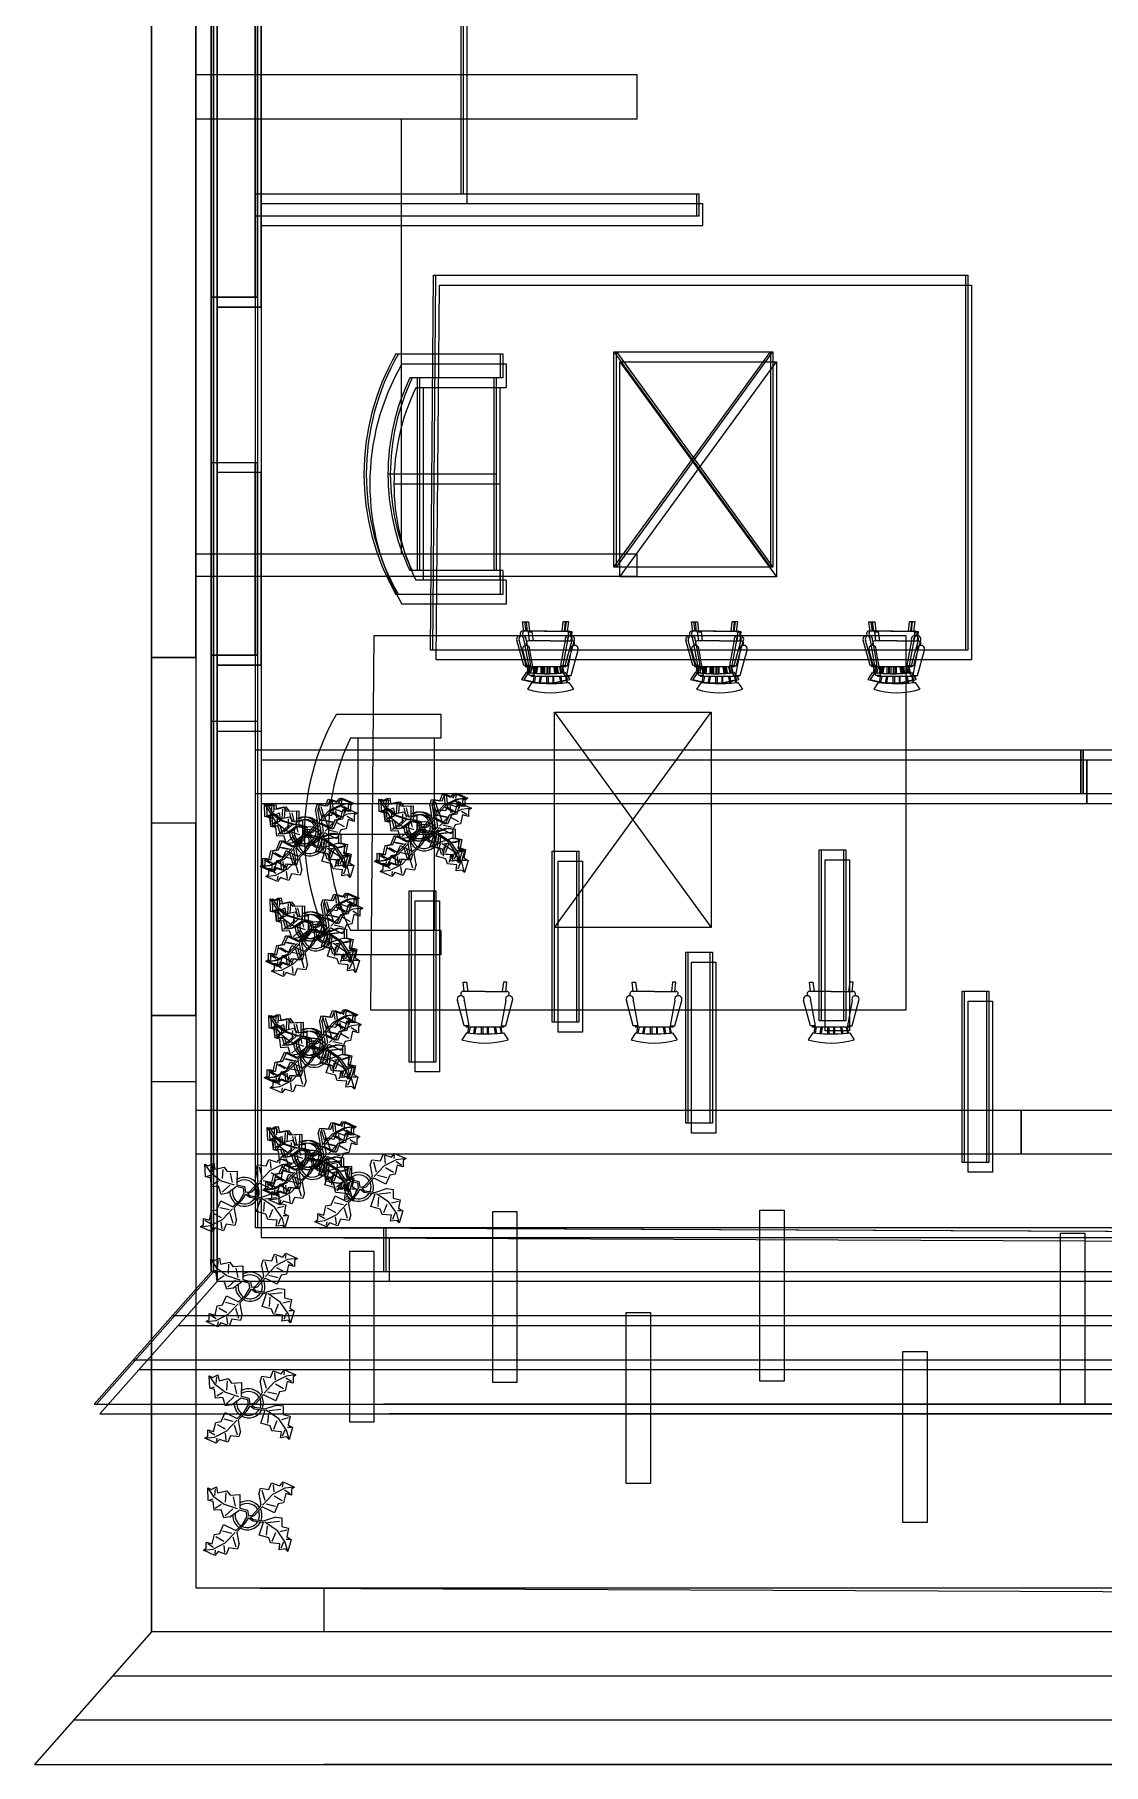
# Model space of a CAD drawing. Header units: inches. Extents: x -3340 to 11630, y -237 to 1425.
# Drawn here: x -60.6 to 133, y 836.6 to 1150.1 of the extents above; entities that cross this region are included whole.
import ezdxf

# ---------------------------------------------------------------- set-up
doc = ezdxf.new("R2010")
doc.units = ezdxf.units.IN
doc.header["$MEASUREMENT"] = 0

# ---------------------------------------------------------------- blocks, each defined once
blk = doc.blocks.new('Chair - Rocking')
at = {"linetype": 'Continuous'}
for p, q in [((-9, -7.5), (-12, -18.49999)), ((-8, -4.5), (-10, -1.5)), ((-7, -7.5), (-9, -7.5)), ((-9, -18.49999), (-7, -7.5)), ((-8.23428, -6.99939), (-8.3093, -7.47958)), ((-8.23041, -7), (8.23915, -7)), ((-7.5, -4.5), (-7, -7)), ((-6.5, -7), (-7.02225, -4.43)), ((-4.5, -7), (-4.96674, -4.19951)), ((-4, -7), (-4.40532, -4.16272)), ((-1.5, -4.05012), (-1.5, -7)), ((-1, -7), (-1, -4.05012)), ((1, -7), (1, -4.04655)), ((1.5, -4.05012), (1.5, -7)), ((4, -7), (4.40187, -4.18694)), ((4.5, -7), (4.96761, -4.19437)), ((6.5, -7), (7, -4.4057)), ((7.5, -4.5), (7, -7)), ((7, -7.5), (9, -7.5)), ((9, -18.49999), (7, -7.5)), ((8, -4.5), (10, -1.5)), ((8.31071, -7.48854), (8.23449, -7.00073)), ((9, -7.5), (12, -18.49999)), ((-10.36644, -20.64523), (-10.5, -21.49999)), ((-9, -22.49999), (-9.5, -26.49999)), ((0, -22.49999), (-9.5, -22.49999)), ((-8, -26.49999), (-7.5, -22.49999)), ((0, -22.49999), (9.5, -22.49999)), ((8, -26.49999), (7.5, -22.49999)), ((9, -22.49999), (9.5, -26.49999)), ((10.5, -21.49999), (10.3575, -20.58798)), ((-9.5, -26.49999), (-8, -26.49999)), ((9.5, -26.49999), (8, -26.49999))]:
    blk.add_line(p, q, dxfattribs=at)
for centre, radius, start, end in [((0, -34.08333), 34.08333, 72.93847, 107.0615), ((0, -68.25004), 64.25, 93.92211, 97.15267), ((0, -68.25004), 64.25, 82.84733, 93.92211), ((-10.5, -18.99999), 1.58114, 161.5651, 18.43495), ((-9.5, -21.49999), 1, 180, 270), ((10.5, -18.99999), 1.58114, 161.5651, 18.43495), ((9.5, -21.49999), 1, 270, 0)]:
    blk.add_arc(centre, radius, start, end, dxfattribs=at)
blk = doc.blocks.new('Sofa - Roundback Loveseat 5 ft.')
at = {"linetype": 'Continuous'}
for p, q in [((0, -32.44198), (0, -5.99998)), ((-24, -33.99998), (-24, -11.46958)), ((24.00004, -33.99998), (24.00004, -11.46958)), ((-23.9998, -13.38178), (23.99986, -13.38178)), ((-24, -32.44198), (24.00004, -32.44198))]:
    blk.add_line(p, q, dxfattribs=at)
for points in [[(-24, -33.99998), (-30, -33.99998), (-30, -7.99998)], [(30.00004, -7.99998), (30.00004, -33.99998), (24.00004, -33.99998)]]:
    blk.add_lwpolyline(points, dxfattribs=at)
for centre, radius, start, end in [((0, -60.24998), 60.24998, 60.13715, 119.8628), ((0, -61.38438), 55.38444, 64.32083, 115.6792)]:
    blk.add_arc(centre, radius, start, end, dxfattribs=at)
blk = doc.blocks.new('Plant - Rubber or Philodendron')
at = {"linetype": 'Continuous'}
for p, q in [((-16.2005, 11.4774), (-13.9899, 8.1064)), ((-16.2005, 11.4774), (-14.8639, 10.7964)), ((-16.0159, 6.3329), (-16.2005, 11.4774)), ((-14.8639, 10.7964), (-12.6195, 11.8975)), ((-13.9899, 8.1064), (-9.5434, 4.7185)), ((-13.3174, 8.325), (-13.0735, 11.0065)), ((-12.6195, 11.8975), (-12.1909, 9.4345)), ((-12.1909, 9.4345), (-8.3829, 10.3)), ((-8.8369, 9.409), (-9.0894, 5.6095)), ((-8.3829, 10.3), (-7.0549, 8.501)), ((-7.0549, 8.501), (-3.0284, 8.6941)), ((-4.8529, 4.012), (-5.7184, 7.82)), ((-3.0284, 8.6941), (-3.0709, 3.1041)), ((4.6914, 8.8812), (5.3859, 11.2828)), ((4.6914, 8.8812), (5.5014, 4.4831)), ((5.3859, 11.2828), (8.8871, 10.7908)), ((5.9878, 10.4842), (7.1971, 6.3869)), ((10.3916, 8.7942), (6.2847, 4.4028)), ((8.8871, 10.7908), (9.9809, 13.4933)), ((9.9809, 13.4933), (13.3837, 12.301)), ((15.3859, 11.3055), (10.3916, 8.7942)), ((10.5828, 12.6946), (10.8893, 9.7953)), ((14.2977, 6.1031), (10.9934, 7.9956)), ((13.3837, 12.301), (14.68, 13.9039)), ((14.5816, 13.2037), (14.3848, 11.8033)), ((14.68, 13.9039), (19.3848, 11.8146)), ((15.7909, 9.1065), (14.8995, 5.3044)), ((15.2875, 10.6053), (17.5907, 9.2105)), ((19.3848, 11.8146), (15.3859, 11.3055)), ((18.1925, 8.4119), (15.7909, 9.1065)), ((19.3848, 11.8146), (18.1868, 10.9119)), ((18.1868, 10.9119), (18.1925, 8.4119)), ((-14.0069, 5.8704), (-16.0159, 6.3329)), ((-15.3434, 6.5514), (-13.9984, 6.9884)), ((-13.5868, 2.2894), (-14.0069, 5.8704)), ((-10.6784, 2.491), (-13.5868, 2.2894)), ((-13.1329, 3.1804), (-10.6614, 4.727)), ((-9.5858, -0.8715), (-10.6784, 2.491)), ((-9.5434, 4.7185), (-4.1917, 2.9888)), ((-9.1318, 0.0195), (-5.9793, 2.9025)), ((-7.1228, -0.443), (-3.5248, 2.2131)), ((-3.5248, 2.2131), (-3.3011, 2.4355)), ((-3.3011, 2.4355), (-0.5306, 1.7947)), ((-3.0709, 3.1041), (0.0797, 2.3163)), ((-0.5306, 1.7947), (-0.2255, -0.5527)), ((-0.5306, 1.7947), (-0.5306, 1.7947)), ((0.0797, 2.3163), (0.4866, -0.031)), ((0.4866, -0.031), (2.1141, 0.2298)), ((2.1141, 0.2298), (5.4346, 3.9146)), ((6.1032, 3.6844), (2.8262, -0.031)), ((5.4346, 3.9146), (5.5014, 4.4831)), ((11.1089, 1.1958), (6.1032, 3.6844)), ((7.7005, 4.8881), (11.5025, 3.9967)), ((12.7005, 4.8994), (11.1089, 1.1958)), ((14.8995, 5.3044), (12.7005, 4.8994)), ((-11.3237, -7.2629), (-9.7321, -3.5593)), ((-6.3237, -7.2516), (-10.1257, -6.3602)), ((-9.7321, -3.5593), (-4.7264, -6.0479)), ((-7.1228, -0.443), (-9.5858, -0.8715)), ((-9.0148, -11.1577), (-4.9047, -6.8122)), ((-2.019, -3.6148), (-4.7264, -6.0479)), ((-4.1246, -6.8466), (-4.0579, -6.2781)), ((-3.3146, -11.2447), (-4.1246, -6.8466)), ((-4.0579, -6.2781), (-0.9375, -3.1608)), ((-2.019, -3.6148), (-0.2255, -0.5527)), ((-0.9375, -3.1608), (0.5883, -0.8135)), ((0.5883, -0.8135), (2.2447, -2.0916)), ((2.8262, -0.031), (1.3003, -0.5527)), ((1.3003, -0.5527), (2.4193, -1.4655)), ((2.2447, -2.0916), (6.7108, -2.6626)), ((2.4193, -1.4655), (6.895, -2.1175)), ((4.943, -7.9659), (6.7108, -2.6626)), ((11.6605, -0.5413), (6.895, -2.1175)), ((12.3677, -6.1981), (7.219, -2.6772)), ((8.125, -4.0768), (7.7715, -7.9659)), ((8.3544, -2.7453), (13.1973, -2.1704)), ((10.2463, -10.4408), (11.6605, -6.9053)), ((11.6605, -0.5413), (14.1354, -0.8948)), ((15.5496, -10.7943), (12.3677, -6.1981)), ((16.2567, -5.8446), (13.4283, -6.5517)), ((14.1354, -0.8948), (14.1354, -4.4304)), ((14.1354, -4.4304), (16.9638, -5.1375)), ((16.9638, -5.1375), (16.2567, -8.673)), ((-18.008, -14.1781), (-16.8101, -13.2754)), ((-18.008, -14.1781), (-14.0091, -13.669)), ((-13.3032, -16.2674), (-18.008, -14.1781)), ((-16.8157, -10.7754), (-14.4141, -11.4699)), ((-16.8101, -13.2754), (-16.8157, -10.7754)), ((-13.9107, -12.9688), (-16.2139, -11.574)), ((-14.4141, -11.4699), (-13.5228, -7.6679)), ((-14.0091, -13.669), (-9.0148, -11.1577)), ((-13.5228, -7.6679), (-11.3237, -7.2629)), ((-13.2048, -15.5672), (-13.008, -14.1668)), ((-12.921, -8.4665), (-9.6166, -10.359)), ((-9.206, -15.0581), (-9.5126, -12.1588)), ((-7.5103, -13.1543), (-8.6042, -15.8568)), ((-4.0092, -13.6463), (-7.5103, -13.1543)), ((-4.611, -12.8477), (-5.8203, -8.7504)), ((-3.3146, -11.2447), (-4.0092, -13.6463)), ((8.8321, -9.0266), (4.943, -7.9659)), ((9.5392, -11.1479), (8.8321, -9.0266)), ((13.4283, -11.5015), (9.5392, -11.1479)), ((13.0748, -13.9763), (13.4283, -11.5015)), ((15.5496, -13.6228), (13.0748, -13.9763)), ((14.8425, -10.7943), (13.7819, -13.2692)), ((16.6103, -14.6834), (15.5496, -10.7943)), ((16.6103, -14.6834), (15.5496, -13.6228)), ((17.3174, -9.7337), (15.9032, -9.7337)), ((16.2567, -8.673), (18.0245, -9.7337)), ((18.0245, -9.7337), (16.6103, -14.6834)), ((-12.0069, -14.6645), (-13.3032, -16.2674)), ((-8.6042, -15.8568), (-12.0069, -14.6645))]:
    blk.add_line(p, q, dxfattribs=at)
for centre, radius, start, end in [((0.0308, 0.1664), 6, 178.6147, 235.1169), ((0.0308, 0.1664), 5, 168.1647, 238.6725), ((0, 0), 6.1275, 34.37569, 120.1028), ((-0.0601, -0.2075), 5.2461, 33.82192, 124.9414), ((-0.2664, 0.1682), 5.2775, 338.4094, 20.03007), ((-0.098, 0.1364), 6.1288, 341.2017, 26.09184), ((-0.0234, 0.3825), 6.1492, 242.5812, 331.2714), ((-0.1102, 0.4886), 5.2883, 247.3711, 327.472)]:
    blk.add_arc(centre, radius, start, end, dxfattribs=at)

msp = doc.modelspace()

# ---------------------------------------------------------------- linework, layer by layer
for p, q in [((-28.59, 1425.02, 120), (-28.59, 925.88, 120)), ((-28.16, 1425.02, 112.18), (-28.16, 925.88, 112.18)), ((-27.51, 1423.24, 120), (-27.51, 924.1, 120)), ((-20.59, 1417.02, 120), (-20.59, 1020.47, 120)), ((-20.16, 1417.02, 112.18), (-20.16, 1020.47, 112.18)), ((-19.51, 1415.24, 120), (-19.51, 1018.68, 120)), ((-39.36, 1359.73), (-39.36, 860.59)), ((-39.36, 1359.73, 120), (-39.36, 860.59, 120)), ((-39.36, 1359.73, 240), (-39.36, 860.59, 240)), ((-31.36, 1351.73), (-31.36, 955.18)), ((-31.36, 1351.73, 120), (-31.36, 955.18, 120)), ((-31.36, 1351.73, 240), (-31.36, 955.18, 240)), ((16.63, 1200.14, 120), (16.63, 1121.26, 120)), ((17.05, 1200.14, 112.18), (17.05, 1121.26, 112.18)), ((17.7, 1198.36, 120), (17.7, 1119.48, 120)), ((-31.36, 1142.85), (48.61, 1142.85)), ((-31.36, 1142.85, 120), (48.61, 1142.85, 120)), ((-31.36, 1142.85, 240), (48.61, 1142.85, 240)), ((48.61, 1134.85), (48.61, 1142.85)), ((48.61, 1134.85, 120), (48.61, 1142.85, 120)), ((48.61, 1134.85, 240), (48.61, 1142.85, 240)), ((-31.36, 1134.85), (48.61, 1134.85)), ((-31.36, 1134.85, 120), (48.61, 1134.85, 120)), ((-31.36, 1134.85, 240), (48.61, 1134.85, 240)), ((5.85, 1134.85), (5.85, 1055.97)), ((5.85, 1134.85, 120), (5.85, 1055.97, 120)), ((5.85, 1134.85, 240), (5.85, 1055.97, 240)), ((-20.59, 1121.26, 120), (59.38, 1121.26, 120)), ((-20.16, 1121.26, 112.18), (59.81, 1121.26, 112.18)), ((-19.51, 1119.48, 120), (60.45, 1119.48, 120)), ((59.38, 1117.26, 120), (59.38, 1121.26, 120)), ((59.81, 1117.26, 112.18), (59.81, 1121.26, 112.18)), ((60.45, 1115.48, 120), (60.45, 1119.48, 120)), ((-20.59, 1117.26, 120), (59.38, 1117.26, 120)), ((-20.16, 1117.26, 112.18), (59.81, 1117.26, 112.18)), ((-19.51, 1115.48, 120), (60.45, 1115.48, 120)), ((11.13, 1038.55, 120), (11.71, 1106.48, 120)), ((11.55, 1038.55, 112.18), (12.13, 1106.48, 112.18)), ((11.71, 1106.48, 120), (108.04, 1106.48, 120)), ((12.13, 1106.48, 112.18), (108.46, 1106.48, 112.18)), ((12.2, 1036.77, 120), (12.78, 1104.69, 120)), ((12.78, 1104.69, 120), (109.11, 1104.69, 120)), ((108.04, 1106.48, 120), (108.04, 1038.55, 120)), ((108.46, 1106.48, 112.18), (108.46, 1038.55, 112.18)), ((109.11, 1104.69, 120), (109.11, 1036.77, 120)), ((-20.59, 1102.5, 120), (-28.59, 1102.5, 120)), ((-20.16, 1102.5, 112.18), (-28.16, 1102.5, 112.18)), ((-19.51, 1100.71, 120), (-27.51, 1100.71, 120)), ((44.38, 1092.6, 120), (72.74, 1053.58, 120)), ((44.38, 1053.58, 120), (72.74, 1092.6, 120)), ((44.81, 1092.6, 112.18), (73.16, 1053.58, 112.18)), ((44.81, 1053.58, 112.18), (73.16, 1092.6, 112.18)), ((45.46, 1090.82, 120), (73.81, 1051.8, 120)), ((45.46, 1051.8, 120), (73.81, 1090.82, 120)), ((-20.59, 1072.5, 120), (-28.59, 1072.5, 120)), ((-20.16, 1072.5, 112.18), (-28.16, 1072.5, 112.18)), ((-19.51, 1070.71, 120), (-27.51, 1070.71, 120)), ((-31.36, 1055.97), (48.61, 1055.97)), ((-31.36, 1055.97, 120), (48.61, 1055.97, 120)), ((-31.36, 1055.97, 240), (48.61, 1055.97, 240)), ((48.61, 1051.97), (48.61, 1055.97)), ((48.61, 1051.97, 120), (48.61, 1055.97, 120)), ((48.61, 1051.97, 240), (48.61, 1055.97, 240)), ((-31.36, 1051.97), (48.61, 1051.97)), ((-31.36, 1051.97, 120), (48.61, 1051.97, 120)), ((-31.36, 1051.97, 240), (48.61, 1051.97, 240)), ((0.36, 973.26), (0.94, 1041.18)), ((0.36, 973.26, 120), (0.94, 1041.18, 120)), ((0.36, 973.26, 240), (0.94, 1041.18, 240)), ((0.94, 1041.18), (97.27, 1041.18)), ((0.94, 1041.18, 120), (97.27, 1041.18, 120)), ((0.94, 1041.18, 240), (97.27, 1041.18, 240)), ((97.27, 1041.18), (97.27, 973.26)), ((97.27, 1041.18, 120), (97.27, 973.26, 120)), ((97.27, 1041.18, 240), (97.27, 973.26, 240)), ((108.04, 1038.55, 120), (11.13, 1038.55, 120)), ((108.46, 1038.55, 112.18), (11.55, 1038.55, 112.18)), ((-31.36, 1037.21), (-39.36, 1037.21)), ((-31.36, 1037.21, 120), (-39.36, 1037.21, 120)), ((-31.36, 1037.21, 240), (-39.36, 1037.21, 240)), ((-20.59, 1037.6, 120), (-28.59, 1037.6, 120)), ((-20.16, 1037.6, 112.18), (-28.16, 1037.6, 112.18)), ((-19.51, 1035.81, 120), (-27.51, 1035.81, 120)), ((109.11, 1036.77, 120), (12.2, 1036.77, 120)), ((-20.59, 1025.6, 120), (-28.59, 1025.6, 120)), ((-20.16, 1025.6, 112.18), (-28.16, 1025.6, 112.18)), ((33.61, 1027.31), (61.97, 988.29)), ((33.61, 988.29), (61.97, 1027.31)), ((33.61, 1027.31, 120), (61.97, 988.29, 120)), ((33.61, 988.29, 120), (61.97, 1027.31, 120)), ((33.61, 1027.31, 240), (61.97, 988.29, 240)), ((33.61, 988.29, 240), (61.97, 1027.31, 240)), ((-19.51, 1023.81, 120), (-27.51, 1023.81, 120)), ((-20.59, 1020.47, 120), (128.93, 1020.47, 120)), ((-20.16, 1020.47, 112.18), (129.35, 1020.47, 112.18)), ((128.93, 1020.47, 120), (128.93, 1012.47, 120)), ((129.35, 1020.47, 112.18), (129.35, 1012.47, 112.18)), ((-19.51, 1018.68, 120), (130, 1018.68, 120)), ((130, 1018.68, 120), (130, 1010.68, 120)), ((-20.59, 1012.47, 120), (-20.59, 933.88, 120)), ((128.93, 1012.47, 120), (-20.59, 1012.47, 120)), ((-20.16, 1012.47, 112.18), (-20.16, 933.88, 112.18)), ((129.35, 1012.47, 112.18), (-20.16, 1012.47, 112.18)), ((-19.51, 1010.68, 120), (-19.51, 932.1, 120)), ((130, 1010.68, 120), (-19.51, 1010.68, 120)), ((-31.36, 1007.21), (-39.36, 1007.21)), ((-31.36, 1007.21, 120), (-39.36, 1007.21, 120)), ((-31.36, 1007.21, 240), (-39.36, 1007.21, 240)), ((-31.36, 972.31), (-39.36, 972.31)), ((-31.36, 972.31, 120), (-39.36, 972.31, 120)), ((-31.36, 972.31, 240), (-39.36, 972.31, 240)), ((97.27, 973.26), (0.36, 973.26)), ((97.27, 973.26, 120), (0.36, 973.26, 120)), ((97.27, 973.26, 240), (0.36, 973.26, 240)), ((-31.36, 960.31), (-39.36, 960.31)), ((-31.36, 960.31, 120), (-39.36, 960.31, 120)), ((-31.36, 960.31, 240), (-39.36, 960.31, 240)), ((-31.36, 955.18), (118.16, 955.18)), ((-31.36, 955.18, 120), (118.16, 955.18, 120)), ((-31.36, 955.18, 240), (118.16, 955.18, 240)), ((118.16, 955.18), (118.16, 947.18)), ((118.16, 955.18, 120), (118.16, 947.18, 120)), ((118.16, 955.18, 240), (118.16, 947.18, 240)), ((-31.36, 947.18), (-31.36, 868.59)), ((118.16, 947.18), (-31.36, 947.18)), ((-31.36, 947.18, 120), (-31.36, 868.59, 120)), ((118.16, 947.18, 120), (-31.36, 947.18, 120)), ((-31.36, 947.18, 240), (-31.36, 868.59, 240)), ((118.16, 947.18, 240), (-31.36, 947.18, 240)), ((-20.59, 933.88, 120), (2.62, 933.88, 120)), ((-20.16, 933.88, 112.18), (3.04, 933.88, 112.18)), ((-19.51, 932.1, 120), (3.69, 932.1, 120)), ((2.62, 933.88, 120), (2.62, 925.88, 120)), ((2.62, 933.88, 120), (203.41, 933.88, 120)), ((3.04, 933.88, 112.18), (3.04, 925.88, 112.18)), ((3.04, 933.88, 112.18), (203.83, 933.88, 112.18)), ((3.69, 932.1, 120), (3.69, 924.1, 120)), ((3.69, 932.1, 120), (204.48, 932.1, 120)), ((-28.59, 925.88, 120), (-49.79, 901.88, 120)), ((-28.16, 925.88, 112.18), (-49.37, 901.88, 112.18)), ((2.62, 925.88, 120), (-28.59, 925.88, 120)), ((3.04, 925.88, 112.18), (-28.16, 925.88, 112.18)), ((203.41, 925.88, 120), (2.62, 925.88, 120)), ((203.83, 925.88, 112.18), (3.04, 925.88, 112.18)), ((-27.51, 924.1, 120), (-48.72, 900.1, 120)), ((3.69, 924.1, 120), (-27.51, 924.1, 120)), ((204.48, 924.1, 120), (3.69, 924.1, 120)), ((203.41, 917.88, 120), (-35.65, 917.88, 120)), ((203.83, 917.88, 112.18), (-35.23, 917.88, 112.18)), ((204.48, 916.1, 120), (-34.58, 916.1, 120)), ((211.41, 909.88, 120), (-42.72, 909.88, 120)), ((211.83, 909.88, 112.18), (-42.3, 909.88, 112.18)), ((212.48, 908.1, 120), (-41.65, 908.1, 120)), ((-49.79, 901.88, 120), (2.62, 901.88, 120)), ((-49.37, 901.88, 112.18), (3.04, 901.88, 112.18)), ((-48.72, 900.1, 120), (3.69, 900.1, 120)), ((219.41, 901.88, 120), (2.62, 901.88, 120)), ((219.83, 901.88, 112.18), (3.04, 901.88, 112.18)), ((220.48, 900.1, 120), (3.69, 900.1, 120)), ((-31.36, 868.59), (-8.15, 868.59)), ((-31.36, 868.59, 120), (-8.15, 868.59, 120)), ((-31.36, 868.59, 240), (-8.15, 868.59, 240)), ((-8.15, 868.59), (-8.15, 860.59)), ((-8.15, 868.59), (192.64, 868.59)), ((-8.15, 868.59, 120), (-8.15, 860.59, 120)), ((-8.15, 868.59, 120), (192.64, 868.59, 120)), ((-8.15, 868.59, 240), (-8.15, 860.59, 240)), ((-8.15, 868.59, 240), (192.64, 868.59, 240)), ((-39.36, 860.59), (-60.56, 836.59)), ((-39.36, 860.59, 120), (-60.56, 836.59, 120)), ((-39.36, 860.59, 240), (-60.56, 836.59, 240)), ((-8.15, 860.59), (-39.36, 860.59)), ((-8.15, 860.59, 120), (-39.36, 860.59, 120)), ((-8.15, 860.59, 240), (-39.36, 860.59, 240)), ((192.64, 860.59), (-8.15, 860.59)), ((192.64, 860.59, 120), (-8.15, 860.59, 120)), ((192.64, 860.59, 240), (-8.15, 860.59, 240)), ((192.64, 852.59), (-46.42, 852.59)), ((192.64, 852.59, 120), (-46.42, 852.59, 120)), ((192.64, 852.59, 240), (-46.42, 852.59, 240)), ((200.64, 844.59), (-53.49, 844.59)), ((200.64, 844.59, 120), (-53.49, 844.59, 120)), ((200.64, 844.59, 240), (-53.49, 844.59, 240)), ((-60.56, 836.59), (-8.15, 836.59)), ((-60.56, 836.59, 120), (-8.15, 836.59, 120)), ((-60.56, 836.59, 240), (-8.15, 836.59, 240)), ((208.64, 836.59), (-8.15, 836.59)), ((208.64, 836.59, 120), (-8.15, 836.59, 120)), ((208.64, 836.59, 240), (-8.15, 836.59, 240))]:
    msp.add_line(p, q)
for points, elevation in [([(-28.59, 1425.02), (-28.59, 925.88), (-49.79, 901.88), (219.41, 901.88), (219.41, 948.02), (203.41, 948.02), (203.41, 925.88), (-18.32, 925.88), (-28.59, 925.88)], 120), ([(-28.16, 1425.02), (-28.16, 925.88), (-49.37, 901.88), (219.83, 901.88), (219.83, 948.02), (203.83, 948.02), (203.83, 925.88), (-17.9, 925.88), (-28.16, 925.88)], 112.18), ([(-28.59, 1425.02), (311.41, 1425.02), (311.41, 948.02), (203.41, 948.02), (203.41, 953.02), (303.41, 953.02), (303.41, 1417.02), (-20.59, 1417.02), (-20.59, 933.88)], 120), ([(-28.59, 1425.02), (311.41, 1425.02), (311.41, 1102.5), (303.41, 1102.5), (303.41, 1417.02), (-20.59, 1417.02), (-20.59, 933.88), (203.41, 932.95), (203.41, 925.88), (-28.59, 925.88), (-28.59, 1425.02)], 120), ([(2.62, 933.79), (2.62, 925.88), (-28.59, 925.88), (-28.59, 1425.02), (311.41, 1425.02), (311.41, 1102.5), (303.41, 1102.5), (303.41, 1417.02), (-20.59, 1417.02), (-20.59, 933.88), (2.62, 933.79), (2.62, 925.88), (-28.59, 925.88), (-28.59, 1425.02)], 120), ([(-28.16, 1425.02), (311.84, 1425.02), (311.84, 948.02), (203.83, 948.02), (203.83, 953.02), (303.84, 953.02), (303.84, 1417.02), (-20.16, 1417.02), (-20.16, 933.88)], 112.18), ([(-28.16, 1425.02), (311.84, 1425.02), (311.84, 1102.5), (303.84, 1102.5), (303.84, 1417.02), (-20.16, 1417.02), (-20.16, 933.88), (203.83, 932.95), (203.83, 925.88), (-28.16, 925.88), (-28.16, 1425.02)], 112.18), ([(3.04, 933.79), (3.04, 925.88), (-28.16, 925.88), (-28.16, 1425.02), (311.84, 1425.02), (311.84, 1102.5), (303.84, 1102.5), (303.84, 1417.02), (-20.16, 1417.02), (-20.16, 933.88), (3.04, 933.79), (3.04, 925.88), (-28.16, 925.88), (-28.16, 1425.02)], 112.18), ([(-27.51, 1423.24), (-27.51, 924.1), (-48.72, 900.1), (220.48, 900.1), (220.48, 946.24), (204.48, 946.24), (204.48, 924.1), (-17.25, 924.1), (-27.51, 924.1)], 120), ([(-27.51, 1423.24), (312.49, 1423.24), (312.49, 946.24), (204.48, 946.24), (204.48, 951.24), (304.49, 951.24), (304.49, 1415.24), (-19.51, 1415.24), (-19.51, 932.1)], 120), ([(-27.51, 1423.24), (312.49, 1423.24), (312.49, 1100.71), (304.49, 1100.71), (304.49, 1415.24), (-19.51, 1415.24), (-19.51, 932.1), (204.48, 931.17), (204.48, 924.1), (-27.51, 924.1), (-27.51, 1423.24)], 120), ([(3.69, 932), (3.69, 924.1), (-27.51, 924.1), (-27.51, 1423.24), (312.49, 1423.24), (312.49, 1100.71), (304.49, 1100.71), (304.49, 1415.24), (-19.51, 1415.24), (-19.51, 932.1), (3.69, 932), (3.69, 924.1), (-27.51, 924.1), (-27.51, 1423.24)], 120), ([(-39.36, 1359.73), (-39.36, 860.59), (-60.56, 836.59), (208.64, 836.59), (208.64, 882.73), (192.64, 882.73), (192.64, 860.59), (-29.09, 860.59), (-39.36, 860.59)], 120), ([(-39.36, 1359.73), (-39.36, 860.59), (-60.56, 836.59), (208.64, 836.59), (208.64, 882.73), (192.64, 882.73), (192.64, 860.59), (-29.09, 860.59), (-39.36, 860.59)], 240), ([(-39.36, 1359.73), (300.64, 1359.73), (300.64, 882.73), (192.64, 882.73), (192.64, 887.73), (292.64, 887.73), (292.64, 1351.73), (-31.36, 1351.73), (-31.36, 868.59)], 120), ([(-39.36, 1359.73), (300.64, 1359.73), (300.64, 1037.21), (292.64, 1037.21), (292.64, 1351.73), (-31.36, 1351.73), (-31.36, 868.59), (192.64, 867.66), (192.64, 860.59), (-39.36, 860.59), (-39.36, 1359.73)], 120), ([(-8.15, 868.49), (-8.15, 860.59), (-39.36, 860.59), (-39.36, 1359.73), (300.64, 1359.73), (300.64, 1037.21), (292.64, 1037.21), (292.64, 1351.73), (-31.36, 1351.73), (-31.36, 868.59), (-8.15, 868.49), (-8.15, 860.59), (-39.36, 860.59), (-39.36, 1359.73)], 120), ([(-39.36, 1359.73), (300.64, 1359.73), (300.64, 882.73), (192.64, 882.73), (192.64, 887.73), (292.64, 887.73), (292.64, 1351.73), (-31.36, 1351.73), (-31.36, 868.59)], 240), ([(-39.36, 1359.73), (300.64, 1359.73), (300.64, 1037.21), (292.64, 1037.21), (292.64, 1351.73), (-31.36, 1351.73), (-31.36, 868.59), (192.64, 867.66), (192.64, 860.59), (-39.36, 860.59), (-39.36, 1359.73)], 240), ([(-8.15, 868.49), (-8.15, 860.59), (-39.36, 860.59), (-39.36, 1359.73), (300.64, 1359.73), (300.64, 1037.21), (292.64, 1037.21), (292.64, 1351.73), (-31.36, 1351.73), (-31.36, 868.59), (-8.15, 868.49), (-8.15, 860.59), (-39.36, 860.59), (-39.36, 1359.73)], 240), ([(-28.59, 1274.13), (-28.59, 1102.5), (-20.59, 1102.5), (-20.59, 1274.13), (-28.59, 1274.13)], 120), ([(-28.16, 1274.13), (-28.16, 1102.5), (-20.16, 1102.5), (-20.16, 1274.13), (-28.16, 1274.13)], 112.18), ([(-27.51, 1272.34), (-27.51, 1100.71), (-19.51, 1100.71), (-19.51, 1272.34), (-27.51, 1272.34)], 120), ([(-39.36, 1208.84), (-39.36, 1037.21), (-31.36, 1037.21), (-31.36, 1208.84), (-39.36, 1208.84)], 120), ([(-39.36, 1208.84), (-39.36, 1037.21), (-31.36, 1037.21), (-31.36, 1208.84), (-39.36, 1208.84)], 240), ([(-28.59, 1072.5), (-28.59, 1037.6), (-20.59, 1037.6), (-20.59, 1072.5), (-28.59, 1072.5)], 120), ([(-28.16, 1072.5), (-28.16, 1037.6), (-20.16, 1037.6), (-20.16, 1072.5), (-28.16, 1072.5)], 112.18), ([(-27.51, 1070.71), (-27.51, 1035.81), (-19.51, 1035.81), (-19.51, 1070.71), (-27.51, 1070.71)], 120), ([(128.93, 1020.47), (152.93, 1020.47), (152.93, 1012.47), (128.93, 1012.47), (128.93, 1020.47)], 120), ([(129.35, 1020.47), (153.35, 1020.47), (153.35, 1012.47), (129.35, 1012.47), (129.35, 1020.47)], 112.18), ([(130, 1018.68), (154, 1018.68), (154, 1010.68), (130, 1010.68), (130, 1018.68)], 120), ([(-39.36, 1007.21), (-39.36, 972.31), (-31.36, 972.31), (-31.36, 1007.21), (-39.36, 1007.21)], 120), ([(-39.36, 1007.21), (-39.36, 972.31), (-31.36, 972.31), (-31.36, 1007.21), (-39.36, 1007.21)], 240), ([(118.16, 955.18), (142.16, 955.18), (142.16, 947.18), (118.16, 947.18), (118.16, 955.18)], 120), ([(118.16, 955.18), (142.16, 955.18), (142.16, 947.18), (118.16, 947.18), (118.16, 955.18)], 240)]:
    msp.add_lwpolyline(points, dxfattribs=dict(elevation=elevation))
for points in [[(-39.36, 1359.73), (-39.36, 860.59), (-60.56, 836.59), (208.64, 836.59), (208.64, 882.73), (192.64, 882.73), (192.64, 860.59), (-29.09, 860.59), (-39.36, 860.59)], [(-39.36, 1359.73), (300.64, 1359.73), (300.64, 882.73), (192.64, 882.73), (192.64, 887.73), (292.64, 887.73), (292.64, 1351.73), (-31.36, 1351.73), (-31.36, 868.59)], [(-39.36, 1359.73), (300.64, 1359.73), (300.64, 1037.21), (292.64, 1037.21), (292.64, 1351.73), (-31.36, 1351.73), (-31.36, 868.59), (192.64, 867.66), (192.64, 860.59), (-39.36, 860.59), (-39.36, 1359.73)], [(-8.15, 868.49), (-8.15, 860.59), (-39.36, 860.59), (-39.36, 1359.73), (300.64, 1359.73), (300.64, 1037.21), (292.64, 1037.21), (292.64, 1351.73), (-31.36, 1351.73), (-31.36, 868.59), (-8.15, 868.49), (-8.15, 860.59), (-39.36, 860.59), (-39.36, 1359.73)], [(-39.36, 1208.84), (-39.36, 1037.21), (-31.36, 1037.21), (-31.36, 1208.84), (-39.36, 1208.84)], [(-39.36, 1007.21), (-39.36, 972.31), (-31.36, 972.31), (-31.36, 1007.21), (-39.36, 1007.21)], [(118.16, 955.18), (142.16, 955.18), (142.16, 947.18), (118.16, 947.18), (118.16, 955.18)]]:
    msp.add_lwpolyline(points)
for points, elevation in [([(44.38, 1092.6), (72.74, 1092.6), (72.74, 1053.58), (44.38, 1053.58)], 120), ([(44.81, 1092.6), (73.16, 1092.6), (73.16, 1053.58), (44.81, 1053.58)], 112.18), ([(45.46, 1090.82), (73.81, 1090.82), (73.81, 1051.8), (45.46, 1051.8)], 120), ([(33.61, 1027.31), (61.97, 1027.31), (61.97, 988.29), (33.61, 988.29)], 120), ([(33.61, 1027.31), (61.97, 1027.31), (61.97, 988.29), (33.61, 988.29)], 240), ([(33.19, 1002.1), (37.58, 1002.1), (37.58, 971.09), (33.19, 971.09)], 120), ([(33.61, 1002.1), (38.01, 1002.1), (38.01, 971.09), (33.61, 971.09)], 112.18), ([(34.26, 1000.31), (38.66, 1000.31), (38.66, 969.31), (34.26, 969.31)], 120), ([(81.56, 1002.34), (85.96, 1002.34), (85.96, 971.33), (81.56, 971.33)], 120), ([(81.99, 1002.34), (86.39, 1002.34), (86.39, 971.33), (81.99, 971.33)], 112.18), ([(82.64, 1000.56), (87.03, 1000.56), (87.03, 969.55), (82.64, 969.55)], 120), ([(7.29, 994.89), (11.68, 994.89), (11.68, 963.89), (7.29, 963.89)], 120), ([(7.71, 994.89), (12.11, 994.89), (12.11, 963.89), (7.71, 963.89)], 112.18), ([(8.36, 993.11), (12.76, 993.11), (12.76, 962.1), (8.36, 962.1)], 120), ([(57.37, 983.79), (61.77, 983.79), (61.77, 952.78), (57.37, 952.78)], 120), ([(57.8, 983.79), (62.2, 983.79), (62.2, 952.78), (57.8, 952.78)], 112.18), ([(58.45, 982), (62.84, 982), (62.84, 951), (58.45, 951)], 120), ([(107.46, 976.71), (111.86, 976.71), (111.86, 945.7), (107.46, 945.7)], 120), ([(107.89, 976.71), (112.29, 976.71), (112.29, 945.7), (107.89, 945.7)], 112.18), ([(108.54, 974.92), (112.93, 974.92), (112.93, 943.92), (108.54, 943.92)], 120), ([(22.42, 936.81), (26.81, 936.81), (26.81, 905.8), (22.42, 905.8)], 120), ([(22.42, 936.81), (26.81, 936.81), (26.81, 905.8), (22.42, 905.8)], 240), ([(70.79, 937.05), (75.19, 937.05), (75.19, 906.04), (70.79, 906.04)], 120), ([(70.79, 937.05), (75.19, 937.05), (75.19, 906.04), (70.79, 906.04)], 240), ([(125.28, 932.9), (129.68, 932.9), (129.68, 901.89), (125.28, 901.89)], 120), ([(125.28, 932.9), (129.68, 932.9), (129.68, 901.89), (125.28, 901.89)], 240), ([(-3.48, 929.6), (0.91, 929.6), (0.91, 898.6), (-3.48, 898.6)], 120), ([(-3.48, 929.6), (0.91, 929.6), (0.91, 898.6), (-3.48, 898.6)], 240), ([(46.6, 918.5), (51, 918.5), (51, 887.49), (46.6, 887.49)], 120), ([(46.6, 918.5), (51, 918.5), (51, 887.49), (46.6, 887.49)], 240), ([(96.69, 911.42), (101.09, 911.42), (101.09, 880.41), (96.69, 880.41)], 120), ([(96.69, 911.42), (101.09, 911.42), (101.09, 880.41), (96.69, 880.41)], 240)]:
    msp.add_lwpolyline(points, close=True, dxfattribs=dict(elevation=elevation))
for points in [[(33.61, 1027.31), (61.97, 1027.31), (61.97, 988.29), (33.61, 988.29)], [(22.42, 936.81), (26.81, 936.81), (26.81, 905.8), (22.42, 905.8)], [(70.79, 937.05), (75.19, 937.05), (75.19, 906.04), (70.79, 906.04)], [(125.28, 932.9), (129.68, 932.9), (129.68, 901.89), (125.28, 901.89)], [(-3.48, 929.6), (0.91, 929.6), (0.91, 898.6), (-3.48, 898.6)], [(46.6, 918.5), (51, 918.5), (51, 887.49), (46.6, 887.49)], [(96.69, 911.42), (101.09, 911.42), (101.09, 880.41), (96.69, 880.41)]]:
    msp.add_lwpolyline(points, close=True)

# ---------------------------------------------------------------- block references
for name, p, xscale, yscale, zscale, rotation in [('Sofa - Roundback Loveseat 5 ft.', (-0.92, 1070.43, 120), 0.726735817324557, 0.726735817324557, 0.726735817324557, 90), ('Sofa - Roundback Loveseat 5 ft.', (-0.49, 1070.43, 112.18), 0.726735817324557, 0.726735817324557, 0.726735817324557, 90), ('Sofa - Roundback Loveseat 5 ft.', (0.16, 1068.65, 120), 0.726735817324557, 0.726735817324557, 0.726735817324557, 90), ('Chair - Rocking', (31.79, 1032.6, 120), 0.4172227712019216, 0.4172227712019216, 0.4172227712019216, 180), ('Chair - Rocking', (32.21, 1032.6, 112.18), 0.4172227712019216, 0.4172227712019216, 0.4172227712019216, 180), ('Chair - Rocking', (32.86, 1030.82, 120), 0.4172227712019216, 0.4172227712019216, 0.4172227712019216, 180), ('Chair - Rocking', (62.41, 1032.6, 120), 0.4172227712019216, 0.4172227712019216, 0.4172227712019216, 180), ('Chair - Rocking', (62.83, 1032.6, 112.18), 0.4172227712019216, 0.4172227712019216, 0.4172227712019216, 180), ('Chair - Rocking', (63.48, 1030.82, 120), 0.4172227712019216, 0.4172227712019216, 0.4172227712019216, 180), ('Chair - Rocking', (94.51, 1032.6, 120), 0.4172227712019216, 0.4172227712019216, 0.4172227712019216, 180), ('Chair - Rocking', (94.94, 1032.6, 112.18), 0.4172227712019216, 0.4172227712019216, 0.4172227712019216, 180), ('Chair - Rocking', (95.59, 1030.82, 120), 0.4172227712019216, 0.4172227712019216, 0.4172227712019216, 180), ('Sofa - Roundback Loveseat 5 ft.', (-11.69, 1005.14), 0.726735817324557, 0.726735817324557, 0.726735817324557, 90), ('Sofa - Roundback Loveseat 5 ft.', (-11.69, 1005.14, 120), 0.726735817324557, 0.726735817324557, 0.726735817324557, 90), ('Sofa - Roundback Loveseat 5 ft.', (-11.69, 1005.14, 240), 0.726735817324557, 0.726735817324557, 0.726735817324557, 90), ('Chair - Rocking', (21.02, 967.31), 0.4172227712019216, 0.4172227712019216, 0.4172227712019216, 180), ('Chair - Rocking', (21.02, 967.31, 120), 0.4172227712019216, 0.4172227712019216, 0.4172227712019216, 180), ('Chair - Rocking', (21.02, 967.31, 240), 0.4172227712019216, 0.4172227712019216, 0.4172227712019216, 180), ('Chair - Rocking', (51.64, 967.31), 0.4172227712019216, 0.4172227712019216, 0.4172227712019216, 180), ('Chair - Rocking', (51.64, 967.31, 120), 0.4172227712019216, 0.4172227712019216, 0.4172227712019216, 180), ('Chair - Rocking', (51.64, 967.31, 240), 0.4172227712019216, 0.4172227712019216, 0.4172227712019216, 180), ('Chair - Rocking', (83.74, 967.31), 0.4172227712019216, 0.4172227712019216, 0.4172227712019216, 180), ('Chair - Rocking', (83.74, 967.31, 120), 0.4172227712019216, 0.4172227712019216, 0.4172227712019216, 180), ('Chair - Rocking', (83.74, 967.31, 240), 0.4172227712019216, 0.4172227712019216, 0.4172227712019216, 180)]:
    msp.add_blockref(name, p, dxfattribs=dict(xscale=xscale, yscale=yscale, zscale=zscale, rotation=rotation))
at = {"xscale": 0.4412137410049178, "yscale": 0.4412137410049178, "zscale": 0.4412137410049178}
for p in [(-11.78, 1005.58, 120), (-11.36, 1005.58, 112.18), (-10.71, 1003.8, 120), (8.93, 1006.49, 120), (9.35, 1006.49, 112.18), (10, 1004.7, 120), (-10.75, 988.38, 120), (-10.33, 988.38, 112.18), (-9.68, 986.59, 120), (-11.01, 967.26, 120), (-10.59, 967.26, 112.18), (-9.94, 965.47, 120), (-11.27, 946.95, 120), (-10.85, 946.95, 112.18), (-10.2, 945.16, 120), (-1.84, 941.2), (-1.84, 941.2, 120), (-1.84, 941.2, 240), (-22.55, 940.29), (-22.55, 940.29, 120), (-22.55, 940.29, 240), (-21.52, 923.09), (-21.52, 923.09, 120), (-21.52, 923.09, 240), (-21.78, 901.96), (-21.78, 901.96, 120), (-21.78, 901.96, 240), (-22.04, 881.65), (-22.04, 881.65, 120), (-22.04, 881.65, 240)]:
    msp.add_blockref('Plant - Rubber or Philodendron', p, dxfattribs=at)

doc.saveas('drawing.dxf')
